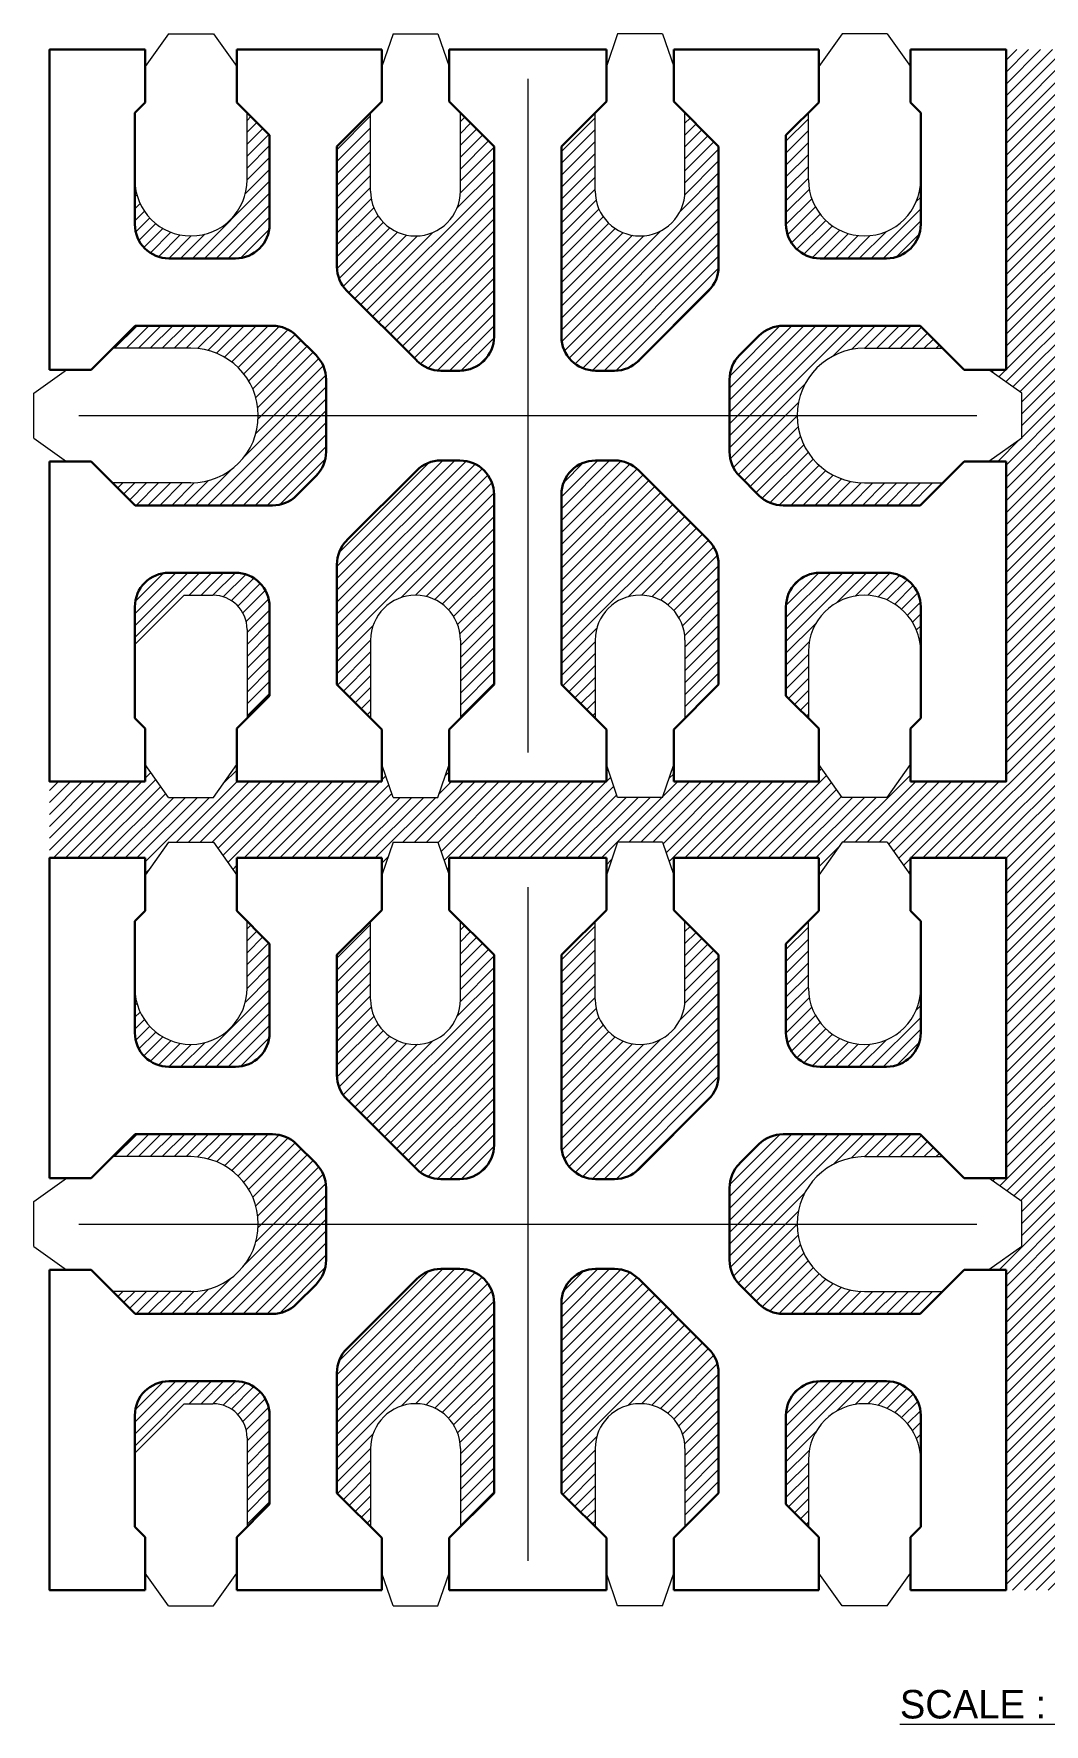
# Model space of a CAD drawing. Extents: x 414.8 to 425.6, y 215 to 220.5.
# Drawn here: x 421.085 to 423.335, y 215.709 to 219.473 of the extents above; entities that cross this region are included whole.
import ezdxf

# ---------------------------------------------------------------- set-up
doc = ezdxf.new("R2010")
doc.units = 0
doc.header["$LTSCALE"] = 3
doc.header["$MEASUREMENT"] = 0
doc.linetypes.add('CENTER', pattern=[2, 1.25, -0.25, 0.25, -0.25])
doc.linetypes.add('HIDDEN', pattern=[0.375, 0.25, -0.125])
for name, color, linetype, lineweight in [('CLIN', 1, 'CENTER', 15), ('HATCH', 8, 'Continuous', 5), ('HIDN', 6, 'HIDDEN', 15), ('OBJ2', 30, 'Continuous', 30), ('OBJ4', 7, 'Continuous', 30), ('SAW', 2, 'HIDDEN', 15), ('TEXT', 2, 'Continuous', 20)]:
    doc.layers.add(name, color=color, linetype=linetype, lineweight=lineweight)
pattern_1 = [(45, (-118.735705, 10.733084), (-0.01325825215, 0.01325825215), [])]
pattern_2 = [(45, (-118.735705, 8.933084), (-0.01325825215, 0.01325825215), [])]

msp = doc.modelspace()

# ---------------------------------------------------------------- hatches: boundary and pattern name
at = {"layer": 'HATCH'}
h = msp.add_hatch(dxfattribs=at)
h.set_pattern_fill('ANSI31', color=256, scale=0.15, style=0)
h.set_pattern_definition([(45, (393.603622, 235.323765), (-0.013258252, 0.013258252), [])])
h.paths.add_polyline_path([(425.5495, 217.8081), (425.3365, 217.8081), (425.3365, 217.8461), (425.2845, 217.7731), (425.1845, 217.7731), (425.1325, 217.8461), (425.1325, 217.8081), (424.8095, 217.8081), (424.8095, 217.8461), (424.7845, 217.7731), (424.6845, 217.7731), (424.6595, 217.8461), (424.6595, 217.8081), (424.3095, 217.8081), (424.3095, 217.8461), (424.2845, 217.7731), (424.1845, 217.7731), (424.1595, 217.8461), (424.1595, 217.8081), (423.8365, 217.8081), (423.8365, 217.8461), (423.7845, 217.7731), (423.6845, 217.7731), (423.6325, 217.8461), (423.6325, 217.8081), (423.4195, 217.8081), (423.4195, 218.5211), (423.4575, 218.5211), (423.3845, 218.5731), (423.3845, 218.6731), (423.4575, 218.7251), (423.4195, 218.7251), (423.4195, 219.4381), (423.2495, 219.4381), (423.2495, 218.7251), (423.2115, 218.7251), (423.2845, 218.6731), (423.2845, 218.5731), (423.2115, 218.5211), (423.2495, 218.5211), (423.2495, 217.8081), (423.0365, 217.8081), (423.0365, 217.8461), (422.9845, 217.7731), (422.8845, 217.7731), (422.8325, 217.8461), (422.8325, 217.8081), (422.5095, 217.8081), (422.5095, 217.8461), (422.4845, 217.7731), (422.3845, 217.7731), (422.3595, 217.8461), (422.3595, 217.8081), (422.0095, 217.8081), (422.0095, 217.8461), (421.9845, 217.7731), (421.8845, 217.7731), (421.8595, 217.8461), (421.8595, 217.8081), (421.5365, 217.8081), (421.5365, 217.8461), (421.4845, 217.7731), (421.3845, 217.7731), (421.3325, 217.8461), (421.3325, 217.8081), (421.1195, 217.8081), (421.1195, 217.6381), (421.3325, 217.6381), (421.3325, 217.6001), (421.3845, 217.6731), (421.4845, 217.6731), (421.5365, 217.6001), (421.5365, 217.6381), (421.8595, 217.6381), (421.8595, 217.6001), (421.8845, 217.6731), (421.9845, 217.6731), (422.0095, 217.6001), (422.0095, 217.6381), (422.3595, 217.6381), (422.3595, 217.6001), (422.3845, 217.6731), (422.4845, 217.6731), (422.5095, 217.6001), (422.5095, 217.6381), (422.8325, 217.6381), (422.8325, 217.6001), (422.8845, 217.6731), (422.9845, 217.6731), (423.0365, 217.6001), (423.0365, 217.6381), (423.2495, 217.6381), (423.2495, 216.9251), (423.2115, 216.9251), (423.2845, 216.8731), (423.2845, 216.7731), (423.2115, 216.7211), (423.2495, 216.7211), (423.2495, 216.0081), (423.4195, 216.0081), (423.4195, 216.7211), (423.4575, 216.7211), (423.3845, 216.7731), (423.3845, 216.8731), (423.4575, 216.9251), (423.4195, 216.9251), (423.4195, 217.6381), (423.6325, 217.6381), (423.6325, 217.6001), (423.6845, 217.6731), (423.7845, 217.6731), (423.8365, 217.6001), (423.8365, 217.6381), (424.1595, 217.6381), (424.1595, 217.6001), (424.1845, 217.6731), (424.2845, 217.6731), (424.3095, 217.6001), (424.3095, 217.6381), (424.6595, 217.6381), (424.6595, 217.6001), (424.6845, 217.6731), (424.7845, 217.6731), (424.8095, 217.6001), (424.8095, 217.6381), (425.1325, 217.6381), (425.1325, 217.6001), (425.1845, 217.6731), (425.2845, 217.6731), (425.3365, 217.6001), (425.3365, 217.6381), (425.5495, 217.6381)])
h = msp.add_hatch(dxfattribs=at)
h.set_pattern_fill('ANSI31', color=256, scale=0.15, style=0)
h.set_pattern_definition(pattern_1)
h.paths.add_polyline_path([(423.0595, 218.0981), (423.0595, 218.1971, 0.414214), (422.9835, 218.2731), (422.8355, 218.2731, 0.414214), (422.7595, 218.1971), (422.7595, 217.9991), (422.8095, 217.9491), (422.8095, 218.0981, -1)])
h.paths.add_polyline_path([(421.5335, 218.2731), (421.3855, 218.2731, 0.414214), (421.3095, 218.1971), (421.3095, 218.1131), (421.4195, 218.2231), (421.4835, 218.2231, -0.414214), (421.5595, 218.1471), (421.5595, 217.9491), (421.6095, 217.9991), (421.6095, 218.1971, 0.414214)])
h.paths.add_polyline_path([(421.6095, 219.0491), (421.6095, 219.2471), (421.5595, 219.2971), (421.5595, 219.1481, -1), (421.3095, 219.1481), (421.3095, 219.0491, 0.414214), (421.3855, 218.9731), (421.5335, 218.9731, 0.414214)])
h.paths.add_polyline_path([(423.0595, 219.0491), (423.0595, 219.1481, -1), (422.8095, 219.1481), (422.8095, 219.2971), (422.7595, 219.2471), (422.7595, 219.0491, 0.414214), (422.8355, 218.9731), (422.9835, 218.9731, 0.414214)])
h = msp.add_hatch(dxfattribs=at)
h.set_pattern_fill('ANSI31', color=256, scale=0.15, style=0)
h.set_pattern_definition(pattern_1)
h.paths.add_polyline_path([(422.1095, 219.2221), (422.0345, 219.2971), (422.0345, 219.1231, -1), (421.8345, 219.1231), (421.8345, 219.2971), (421.7595, 219.2221), (421.7595, 218.9546, 0.198912), (421.7818, 218.9009), (421.9373, 218.7454, 0.198912), (421.991, 218.7231), (422.0335, 218.7231, 0.414214), (422.1095, 218.7991)])
h.paths.add_polyline_path([(422.5873, 218.9009, 0.198912), (422.6095, 218.9546), (422.6095, 219.2221), (422.5345, 219.2971), (422.5345, 219.1231, -1), (422.3345, 219.1231), (422.3345, 219.2971), (422.2595, 219.2221), (422.2595, 218.7991, 0.414214), (422.3355, 218.7231), (422.378, 218.7231, 0.198912), (422.4318, 218.7454)])
h.paths.add_polyline_path([(422.1095, 218.4471, 0.414214), (422.0335, 218.5231), (421.991, 218.5231, 0.198912), (421.9373, 218.5009), (421.7818, 218.3454, 0.198912), (421.7595, 218.2916), (421.7595, 218.0241), (421.8345, 217.9491), (421.8345, 218.1231, -1), (422.0345, 218.1231), (422.0345, 217.9491), (422.1095, 218.0241)])
h.paths.add_polyline_path([(422.4318, 218.5009, 0.198912), (422.378, 218.5231), (422.3355, 218.5231, 0.414214), (422.2595, 218.4471), (422.2595, 218.0241), (422.3345, 217.9491), (422.3345, 218.1231, -1), (422.5345, 218.1231), (422.5345, 217.9491), (422.6095, 218.0241), (422.6095, 218.2916, 0.198912), (422.5873, 218.3454)])
h = msp.add_hatch(dxfattribs=at)
h.set_pattern_fill('ANSI31', color=256, scale=0.15, style=0)
h.set_pattern_definition(pattern_1)
h.paths.add_polyline_path([(421.7353, 218.7037, 0.198912), (421.713, 218.7575), (421.6697, 218.8009, 0.198912), (421.6159, 218.8231), (421.3105, 218.8231), (421.2605, 218.7731), (421.4345, 218.7731, -0.414214), (421.5845, 218.6231), (421.7353, 218.6231)])
h.paths.add_polyline_path([(421.7353, 218.5425), (421.7353, 218.6231), (421.5845, 218.6231, -0.414214), (421.4345, 218.4731), (421.2605, 218.4731), (421.3105, 218.4231), (421.6159, 218.4231, 0.198912), (421.6697, 218.4454), (421.713, 218.4888, 0.198912)])
h.paths.add_polyline_path([(422.9345, 218.7731), (423.1085, 218.7731), (423.0585, 218.8231), (422.7531, 218.8231, 0.198912), (422.6994, 218.8009), (422.656, 218.7575, 0.198912), (422.6338, 218.7037), (422.6338, 218.6231), (422.7845, 218.6231, -0.414214)])
h.paths.add_polyline_path([(422.7845, 218.6231), (422.6338, 218.6231), (422.6338, 218.5425, 0.198912), (422.656, 218.4888), (422.6994, 218.4454, 0.198912), (422.7531, 218.4231), (423.0585, 218.4231), (423.1085, 218.4731), (422.9345, 218.4731, -0.414214)])
h = msp.add_hatch(dxfattribs=at)
h.set_pattern_fill('ANSI31', color=256, scale=0.15, style=0)
h.set_pattern_definition(pattern_2)
h.paths.add_polyline_path([(423.0595, 216.2981), (423.0595, 216.3971, 0.414214), (422.9835, 216.4731), (422.8355, 216.4731, 0.414214), (422.7595, 216.3971), (422.7595, 216.1991), (422.8095, 216.1491), (422.8095, 216.2981, -1)])
h.paths.add_polyline_path([(421.5335, 216.4731), (421.3855, 216.4731, 0.414214), (421.3095, 216.3971), (421.3095, 216.3131), (421.4195, 216.4231), (421.4835, 216.4231, -0.414214), (421.5595, 216.3471), (421.5595, 216.1491), (421.6095, 216.1991), (421.6095, 216.3971, 0.414214)])
h.paths.add_polyline_path([(421.6095, 217.2491), (421.6095, 217.4471), (421.5595, 217.4971), (421.5595, 217.3481, -1), (421.3095, 217.3481), (421.3095, 217.2491, 0.414214), (421.3855, 217.1731), (421.5335, 217.1731, 0.414214)])
h.paths.add_polyline_path([(423.0595, 217.2491), (423.0595, 217.3481, -1), (422.8095, 217.3481), (422.8095, 217.4971), (422.7595, 217.4471), (422.7595, 217.2491, 0.414214), (422.8355, 217.1731), (422.9835, 217.1731, 0.414214)])
h = msp.add_hatch(dxfattribs=at)
h.set_pattern_fill('ANSI31', color=256, scale=0.15, style=0)
h.set_pattern_definition(pattern_2)
h.paths.add_polyline_path([(422.1095, 217.4221), (422.0345, 217.4971), (422.0345, 217.3231, -1), (421.8345, 217.3231), (421.8345, 217.4971), (421.7595, 217.4221), (421.7595, 217.1546, 0.198912), (421.7818, 217.1009), (421.9373, 216.9454, 0.198912), (421.991, 216.9231), (422.0335, 216.9231, 0.414214), (422.1095, 216.9991)])
h.paths.add_polyline_path([(422.5873, 217.1009, 0.198912), (422.6095, 217.1546), (422.6095, 217.4221), (422.5345, 217.4971), (422.5345, 217.3231, -1), (422.3345, 217.3231), (422.3345, 217.4971), (422.2595, 217.4221), (422.2595, 216.9991, 0.414214), (422.3355, 216.9231), (422.378, 216.9231, 0.198912), (422.4318, 216.9454)])
h.paths.add_polyline_path([(422.1095, 216.6471, 0.414214), (422.0335, 216.7231), (421.991, 216.7231, 0.198912), (421.9373, 216.7009), (421.7818, 216.5454, 0.198912), (421.7595, 216.4916), (421.7595, 216.2241), (421.8345, 216.1491), (421.8345, 216.3231, -1), (422.0345, 216.3231), (422.0345, 216.1491), (422.1095, 216.2241)])
h.paths.add_polyline_path([(422.4318, 216.7009, 0.198912), (422.378, 216.7231), (422.3355, 216.7231, 0.414214), (422.2595, 216.6471), (422.2595, 216.2241), (422.3345, 216.1491), (422.3345, 216.3231, -1), (422.5345, 216.3231), (422.5345, 216.1491), (422.6095, 216.2241), (422.6095, 216.4916, 0.198912), (422.5873, 216.5454)])
h = msp.add_hatch(dxfattribs=at)
h.set_pattern_fill('ANSI31', color=256, scale=0.15, style=0)
h.set_pattern_definition(pattern_2)
h.paths.add_polyline_path([(421.7353, 216.9037, 0.198912), (421.713, 216.9575), (421.6697, 217.0009, 0.198912), (421.6159, 217.0231), (421.3105, 217.0231), (421.2605, 216.9731), (421.4345, 216.9731, -0.414214), (421.5845, 216.8231), (421.7353, 216.8231)])
h.paths.add_polyline_path([(421.7353, 216.7425), (421.7353, 216.8231), (421.5845, 216.8231, -0.414214), (421.4345, 216.6731), (421.2605, 216.6731), (421.3105, 216.6231), (421.6159, 216.6231, 0.198912), (421.6697, 216.6454), (421.713, 216.6888, 0.198912)])
h.paths.add_polyline_path([(422.9345, 216.9731), (423.1085, 216.9731), (423.0585, 217.0231), (422.7531, 217.0231, 0.198912), (422.6994, 217.0009), (422.656, 216.9575, 0.198912), (422.6338, 216.9037), (422.6338, 216.8231), (422.7845, 216.8231, -0.414214)])
h.paths.add_polyline_path([(422.7845, 216.8231), (422.6338, 216.8231), (422.6338, 216.7425, 0.198912), (422.656, 216.6888), (422.6994, 216.6454, 0.198912), (422.7531, 216.6231), (423.0585, 216.6231), (423.1085, 216.6731), (422.9345, 216.6731, -0.414214)])

# ---------------------------------------------------------------- linework, layer by layer
at = {"layer": 'CLIN'}
for p, q in [((422.1845, 219.3731), (422.1845, 217.8731)), ((422.1845, 217.5731), (422.1845, 216.0731))]:
    msp.add_line(p, q, dxfattribs=at)
for points in [[(421.1845, 218.6231), (423.1845, 218.6231)], [(421.1845, 216.8231), (423.1845, 216.8231)]]:
    msp.add_lwpolyline(points, dxfattribs=at)
at = {"layer": 'HIDN'}
for p, q in [((421.5595, 219.1481), (421.5595, 219.2971)), ((421.8345, 219.1231), (421.8345, 219.2971)), ((422.0345, 219.1231), (422.0345, 219.2971)), ((422.3345, 219.1231), (422.3345, 219.2971)), ((422.5345, 219.1231), (422.5345, 219.2971)), ((422.8095, 219.1481), (422.8095, 219.2971)), ((421.4345, 218.7731), (421.2605, 218.7731)), ((422.9345, 218.7731), (423.1085, 218.7731)), ((421.4345, 218.4731), (421.2605, 218.4731)), ((422.9345, 218.4731), (423.1085, 218.4731)), ((421.3095, 218.1131), (421.4195, 218.2231)), ((421.4195, 218.2231), (421.4835, 218.2231)), ((421.5595, 218.1471), (421.5595, 217.9491)), ((421.8345, 218.1231), (421.8345, 217.9491)), ((422.0345, 218.1231), (422.0345, 217.9491)), ((422.3345, 218.1231), (422.3345, 217.9491)), ((422.5345, 218.1231), (422.5345, 217.9491)), ((422.8095, 218.0981), (422.8095, 217.9491)), ((421.5595, 217.3481), (421.5595, 217.4971)), ((421.8345, 217.3231), (421.8345, 217.4971)), ((422.0345, 217.3231), (422.0345, 217.4971)), ((422.3345, 217.3231), (422.3345, 217.4971)), ((422.5345, 217.3231), (422.5345, 217.4971)), ((422.8095, 217.3481), (422.8095, 217.4971)), ((421.4345, 216.9731), (421.2605, 216.9731)), ((422.9345, 216.9731), (423.1085, 216.9731)), ((421.4345, 216.6731), (421.2605, 216.6731)), ((422.9345, 216.6731), (423.1085, 216.6731)), ((421.3095, 216.3131), (421.4195, 216.4231)), ((421.4195, 216.4231), (421.4835, 216.4231)), ((421.5595, 216.3471), (421.5595, 216.1491)), ((421.8345, 216.3231), (421.8345, 216.1491)), ((422.0345, 216.3231), (422.0345, 216.1491)), ((422.3345, 216.3231), (422.3345, 216.1491)), ((422.5345, 216.3231), (422.5345, 216.1491)), ((422.8095, 216.2981), (422.8095, 216.1491))]:
    msp.add_line(p, q, dxfattribs=at)
for centre, radius, start, end in [((421.4345, 219.1481), 0.125, 180, 0), ((421.9345, 219.1231), 0.1, 180, 0), ((422.4345, 219.1231), 0.1, 180, 0), ((422.9345, 219.1481), 0.125, 180, 0), ((421.4345, 218.6231), 0.15, 270, 90), ((422.9345, 218.6231), 0.15, 90, 270), ((421.4835, 218.1471), 0.076, 0, 90), ((421.9345, 218.1231), 0.1, 0, 180), ((422.4345, 218.1231), 0.1, 0, 180), ((422.9345, 218.0981), 0.125, 0, 180), ((421.4345, 217.3481), 0.125, 180, 0), ((421.9345, 217.3231), 0.1, 180, 0), ((422.4345, 217.3231), 0.1, 180, 0), ((422.9345, 217.3481), 0.125, 180, 0), ((421.4345, 216.8231), 0.15, 270, 90), ((422.9345, 216.8231), 0.15, 90, 270), ((421.4835, 216.3471), 0.076, 0, 90), ((421.9345, 216.3231), 0.1, 0, 180), ((422.4345, 216.3231), 0.1, 0, 180), ((422.9345, 216.2981), 0.125, 0, 180)]:
    msp.add_arc(centre, radius, start, end, dxfattribs=at)
at = {"layer": 'OBJ2'}
for p, q in [((421.3325, 219.3201), (421.3325, 219.3731)), ((421.5365, 219.3201), (421.5365, 219.3731)), ((421.8595, 219.3221), (421.8595, 219.3731)), ((422.0095, 219.3221), (422.0095, 219.3731)), ((422.3595, 219.3221), (422.3595, 219.3731)), ((422.5095, 219.3221), (422.5095, 219.3731)), ((422.8325, 219.3201), (422.8325, 219.3731)), ((423.0365, 219.3201), (423.0365, 219.3731)), ((421.3325, 219.3201), (421.3095, 219.2971)), ((421.6095, 219.2471), (421.5365, 219.3201)), ((421.7595, 219.2221), (421.8595, 219.3221)), ((422.0095, 219.3221), (422.1095, 219.2221)), ((422.3595, 219.3221), (422.2595, 219.2221)), ((422.6095, 219.2221), (422.5095, 219.3221)), ((422.7595, 219.2471), (422.8325, 219.3201)), ((423.0365, 219.3201), (423.0595, 219.2971)), ((421.3095, 219.0491), (421.3095, 219.2971)), ((423.0595, 219.0491), (423.0595, 219.2971)), ((421.6095, 219.0491), (421.6095, 219.2471)), ((422.7595, 219.0491), (422.7595, 219.2471)), ((421.7595, 218.9546), (421.7595, 219.2221)), ((422.1095, 218.7991), (422.1095, 219.2221)), ((422.2595, 218.7991), (422.2595, 219.2221)), ((422.6095, 218.9546), (422.6095, 219.2221)), ((421.3855, 218.9731), (421.5335, 218.9731)), ((422.9835, 218.9731), (422.8355, 218.9731)), ((421.9373, 218.7454), (421.7818, 218.9009)), ((422.4318, 218.7454), (422.5873, 218.9009)), ((421.2125, 218.7251), (421.3105, 218.8231)), ((421.6159, 218.8231), (421.3105, 218.8231)), ((422.7531, 218.8231), (423.0585, 218.8231)), ((423.1565, 218.7251), (423.0585, 218.8231)), ((421.713, 218.7575), (421.6697, 218.8009)), ((422.656, 218.7575), (422.6994, 218.8009)), ((421.2125, 218.7251), (421.1845, 218.7251)), ((422.0335, 218.7231), (421.991, 218.7231)), ((422.3355, 218.7231), (422.378, 218.7231)), ((423.1565, 218.7251), (423.1845, 218.7251)), ((421.7353, 218.7037), (421.7353, 218.5425)), ((422.6338, 218.7037), (422.6338, 218.5425)), ((421.2125, 218.5211), (421.1845, 218.5211)), ((421.3105, 218.4231), (421.2125, 218.5211)), ((422.0335, 218.5231), (421.991, 218.5231)), ((422.3355, 218.5231), (422.378, 218.5231)), ((423.0585, 218.4231), (423.1565, 218.5211)), ((423.1565, 218.5211), (423.1845, 218.5211)), ((421.713, 218.4888), (421.6697, 218.4454)), ((421.9373, 218.5009), (421.7818, 218.3454)), ((422.4318, 218.5009), (422.5873, 218.3454)), ((422.656, 218.4888), (422.6994, 218.4454)), ((422.1095, 218.4471), (422.1095, 218.0241)), ((422.2595, 218.4471), (422.2595, 218.0241)), ((421.6159, 218.4231), (421.3105, 218.4231)), ((422.7531, 218.4231), (423.0585, 218.4231)), ((421.7595, 218.2916), (421.7595, 218.0241)), ((422.6095, 218.2916), (422.6095, 218.0241)), ((421.5335, 218.2731), (421.3855, 218.2731)), ((422.9835, 218.2731), (422.8355, 218.2731)), ((421.3095, 218.1971), (421.3095, 217.9491)), ((421.6095, 218.1971), (421.6095, 217.9991)), ((422.7595, 218.1971), (422.7595, 217.9991)), ((423.0595, 218.1971), (423.0595, 217.9491)), ((421.5365, 217.9261), (421.6095, 217.9991)), ((421.7595, 218.0241), (421.8595, 217.9241)), ((422.0095, 217.9241), (422.1095, 218.0241)), ((422.3595, 217.9241), (422.2595, 218.0241)), ((422.6095, 218.0241), (422.5095, 217.9241)), ((422.7595, 217.9991), (422.8325, 217.9261)), ((421.3095, 217.9491), (421.3325, 217.9261)), ((421.3325, 217.9261), (421.3325, 217.8731)), ((421.5365, 217.9261), (421.5365, 217.8731)), ((421.8595, 217.9241), (421.8595, 217.8731)), ((422.0095, 217.9241), (422.0095, 217.8731)), ((422.3595, 217.9241), (422.3595, 217.8731)), ((422.5095, 217.9241), (422.5095, 217.8731)), ((422.8325, 217.9261), (422.8325, 217.8731)), ((423.0365, 217.9261), (423.0595, 217.9491)), ((423.0365, 217.9261), (423.0365, 217.8731)), ((421.3325, 217.5201), (421.3325, 217.5731)), ((421.5365, 217.5201), (421.5365, 217.5731)), ((421.8595, 217.5221), (421.8595, 217.5731)), ((422.0095, 217.5221), (422.0095, 217.5731)), ((422.3595, 217.5221), (422.3595, 217.5731)), ((422.5095, 217.5221), (422.5095, 217.5731)), ((422.8325, 217.5201), (422.8325, 217.5731)), ((423.0365, 217.5201), (423.0365, 217.5731)), ((421.3325, 217.5201), (421.3095, 217.4971)), ((421.6095, 217.4471), (421.5365, 217.5201)), ((421.7595, 217.4221), (421.8595, 217.5221)), ((422.0095, 217.5221), (422.1095, 217.4221)), ((422.3595, 217.5221), (422.2595, 217.4221)), ((422.6095, 217.4221), (422.5095, 217.5221)), ((422.7595, 217.4471), (422.8325, 217.5201)), ((423.0365, 217.5201), (423.0595, 217.4971)), ((421.3095, 217.2491), (421.3095, 217.4971)), ((423.0595, 217.2491), (423.0595, 217.4971)), ((421.6095, 217.2491), (421.6095, 217.4471)), ((422.7595, 217.2491), (422.7595, 217.4471)), ((421.7595, 217.1546), (421.7595, 217.4221)), ((422.1095, 216.9991), (422.1095, 217.4221)), ((422.2595, 216.9991), (422.2595, 217.4221)), ((422.6095, 217.1546), (422.6095, 217.4221)), ((421.3855, 217.1731), (421.5335, 217.1731)), ((422.9835, 217.1731), (422.8355, 217.1731)), ((421.9373, 216.9454), (421.7818, 217.1009)), ((422.4318, 216.9454), (422.5873, 217.1009)), ((421.2125, 216.9251), (421.3105, 217.0231)), ((421.6159, 217.0231), (421.3105, 217.0231)), ((422.7531, 217.0231), (423.0585, 217.0231)), ((423.1565, 216.9251), (423.0585, 217.0231)), ((421.713, 216.9575), (421.6697, 217.0009)), ((422.656, 216.9575), (422.6994, 217.0009)), ((421.2125, 216.9251), (421.1845, 216.9251)), ((421.7353, 216.9037), (421.7353, 216.7425)), ((422.0335, 216.9231), (421.991, 216.9231)), ((422.3355, 216.9231), (422.378, 216.9231)), ((422.6338, 216.9037), (422.6338, 216.7425)), ((423.1565, 216.9251), (423.1845, 216.9251)), ((421.2125, 216.7211), (421.1845, 216.7211)), ((421.3105, 216.6231), (421.2125, 216.7211)), ((422.0335, 216.7231), (421.991, 216.7231)), ((422.3355, 216.7231), (422.378, 216.7231)), ((423.0585, 216.6231), (423.1565, 216.7211)), ((423.1565, 216.7211), (423.1845, 216.7211)), ((421.713, 216.6888), (421.6697, 216.6454)), ((421.9373, 216.7009), (421.7818, 216.5454)), ((422.4318, 216.7009), (422.5873, 216.5454)), ((422.656, 216.6888), (422.6994, 216.6454)), ((422.1095, 216.6471), (422.1095, 216.2241)), ((422.2595, 216.6471), (422.2595, 216.2241)), ((421.6159, 216.6231), (421.3105, 216.6231)), ((422.7531, 216.6231), (423.0585, 216.6231)), ((421.7595, 216.4916), (421.7595, 216.2241)), ((422.6095, 216.4916), (422.6095, 216.2241)), ((421.5335, 216.4731), (421.3855, 216.4731)), ((422.9835, 216.4731), (422.8355, 216.4731)), ((421.3095, 216.3971), (421.3095, 216.1491)), ((421.6095, 216.3971), (421.6095, 216.1991)), ((422.7595, 216.3971), (422.7595, 216.1991)), ((423.0595, 216.3971), (423.0595, 216.1491)), ((421.7595, 216.2241), (421.8595, 216.1241)), ((422.0095, 216.1241), (422.1095, 216.2241)), ((422.3595, 216.1241), (422.2595, 216.2241)), ((422.6095, 216.2241), (422.5095, 216.1241)), ((421.5365, 216.1261), (421.6095, 216.1991)), ((422.7595, 216.1991), (422.8325, 216.1261)), ((421.3095, 216.1491), (421.3325, 216.1261)), ((423.0365, 216.1261), (423.0595, 216.1491)), ((421.3325, 216.1261), (421.3325, 216.0731)), ((421.5365, 216.1261), (421.5365, 216.0731)), ((421.8595, 216.1241), (421.8595, 216.0731)), ((422.0095, 216.1241), (422.0095, 216.0731)), ((422.3595, 216.1241), (422.3595, 216.0731)), ((422.5095, 216.1241), (422.5095, 216.0731)), ((422.8325, 216.1261), (422.8325, 216.0731)), ((423.0365, 216.1261), (423.0365, 216.0731))]:
    msp.add_line(p, q, dxfattribs=at)
for centre, start, end in [((421.3855, 219.0491), 180, 270), ((421.5335, 219.0491), 270, 0), ((422.8355, 219.0491), 180, 270), ((422.9835, 219.0491), 270, 0), ((421.8355, 218.9546), 180, 225), ((422.5335, 218.9546), 315, 0), ((421.6159, 218.7471), 45, 90), ((422.7531, 218.7471), 90, 135), ((422.0335, 218.7991), 270, 0), ((422.3355, 218.7991), 180, 270), ((421.6593, 218.7037), 0, 45), ((421.991, 218.7991), 225, 270), ((422.378, 218.7991), 270, 315), ((422.7098, 218.7037), 135, 180), ((421.6593, 218.5425), 315, 0), ((421.991, 218.4471), 90, 135), ((422.0335, 218.4471), 0, 90), ((422.3355, 218.4471), 90, 180), ((422.378, 218.4471), 45, 90), ((422.7098, 218.5425), 180, 225), ((421.6159, 218.4991), 270, 315), ((422.7531, 218.4991), 225, 270), ((421.8355, 218.2916), 135, 180), ((422.5335, 218.2916), 0, 45), ((421.3855, 218.1971), 90, 180), ((421.5335, 218.1971), 0, 90), ((422.8355, 218.1971), 90, 180), ((422.9835, 218.1971), 0, 90), ((421.3855, 217.2491), 180, 270), ((421.5335, 217.2491), 270, 0), ((422.8355, 217.2491), 180, 270), ((422.9835, 217.2491), 270, 0), ((421.8355, 217.1546), 180, 225), ((422.5335, 217.1546), 315, 0), ((421.6159, 216.9471), 45, 90), ((422.7531, 216.9471), 90, 135), ((422.0335, 216.9991), 270, 0), ((422.3355, 216.9991), 180, 270), ((421.6593, 216.9037), 0, 45), ((421.991, 216.9991), 225, 270), ((422.378, 216.9991), 270, 315), ((422.7098, 216.9037), 135, 180), ((421.6593, 216.7425), 315, 0), ((421.991, 216.6471), 90, 135), ((422.0335, 216.6471), 0, 90), ((422.3355, 216.6471), 90, 180), ((422.378, 216.6471), 45, 90), ((422.7098, 216.7425), 180, 225), ((421.6159, 216.6991), 270, 315), ((422.7531, 216.6991), 225, 270), ((421.8355, 216.4916), 135, 180), ((422.5335, 216.4916), 0, 45), ((421.3855, 216.3971), 90, 180), ((421.5335, 216.3971), 0, 90), ((422.8355, 216.3971), 90, 180), ((422.9835, 216.3971), 0, 90)]:
    msp.add_arc(centre, 0.076, start, end, dxfattribs=at)
at = {"layer": 'OBJ4'}
for p, q in [((421.3325, 219.3731), (421.3325, 219.4381)), ((421.5365, 219.3731), (421.5365, 219.4381)), ((421.8595, 219.3731), (421.8595, 219.4381)), ((422.0095, 219.3731), (422.0095, 219.4381)), ((422.3595, 219.3731), (422.3595, 219.4381)), ((422.5095, 219.3731), (422.5095, 219.4381)), ((422.8325, 219.3731), (422.8325, 219.4381)), ((423.0365, 219.3731), (423.0365, 219.4381)), ((421.1845, 218.7251), (421.1195, 218.7251)), ((423.1845, 218.7251), (423.2495, 218.7251)), ((421.1845, 218.5211), (421.1195, 218.5211)), ((423.1845, 218.5211), (423.2495, 218.5211)), ((421.3325, 217.8731), (421.3325, 217.8081)), ((421.5365, 217.8731), (421.5365, 217.8081)), ((421.8595, 217.8731), (421.8595, 217.8081)), ((422.0095, 217.8731), (422.0095, 217.8081)), ((422.3595, 217.8731), (422.3595, 217.8081)), ((422.5095, 217.8731), (422.5095, 217.8081)), ((422.8325, 217.8731), (422.8325, 217.8081)), ((423.0365, 217.8731), (423.0365, 217.8081)), ((421.3325, 217.5731), (421.3325, 217.6381)), ((421.5365, 217.5731), (421.5365, 217.6381)), ((421.8595, 217.5731), (421.8595, 217.6381)), ((422.0095, 217.5731), (422.0095, 217.6381)), ((422.3595, 217.5731), (422.3595, 217.6381)), ((422.5095, 217.5731), (422.5095, 217.6381)), ((422.8325, 217.5731), (422.8325, 217.6381)), ((423.0365, 217.5731), (423.0365, 217.6381)), ((421.1845, 216.9251), (421.1195, 216.9251)), ((423.1845, 216.9251), (423.2495, 216.9251)), ((421.1845, 216.7211), (421.1195, 216.7211)), ((423.1845, 216.7211), (423.2495, 216.7211)), ((421.3325, 216.0731), (421.3325, 216.0081)), ((421.5365, 216.0731), (421.5365, 216.0081)), ((421.8595, 216.0731), (421.8595, 216.0081)), ((422.0095, 216.0731), (422.0095, 216.0081)), ((422.3595, 216.0731), (422.3595, 216.0081)), ((422.5095, 216.0731), (422.5095, 216.0081)), ((422.8325, 216.0731), (422.8325, 216.0081)), ((423.0365, 216.0731), (423.0365, 216.0081))]:
    msp.add_line(p, q, dxfattribs=at)
for points in [[(421.1195, 218.7251), (421.1195, 219.4381), (421.3325, 219.4381)], [(421.5365, 219.4381), (421.8595, 219.4381)], [(422.0095, 219.4381), (422.3595, 219.4381)], [(422.5095, 219.4381), (422.8325, 219.4381)], [(423.0365, 219.4381), (423.2495, 219.4381), (423.2495, 218.7251)], [(421.3325, 217.8081), (421.1195, 217.8081), (421.1195, 218.5211)], [(423.2495, 218.5211), (423.2495, 217.8081), (423.0365, 217.8081)], [(421.8595, 217.8081), (421.5365, 217.8081)], [(422.3595, 217.8081), (422.0095, 217.8081)], [(422.8325, 217.8081), (422.5095, 217.8081)], [(421.1195, 216.9251), (421.1195, 217.6381), (421.3325, 217.6381)], [(421.5365, 217.6381), (421.8595, 217.6381)], [(422.0095, 217.6381), (422.3595, 217.6381)], [(422.5095, 217.6381), (422.8325, 217.6381)], [(423.0365, 217.6381), (423.2495, 217.6381), (423.2495, 216.9251)], [(421.3325, 216.0081), (421.1195, 216.0081), (421.1195, 216.7211)], [(423.2495, 216.7211), (423.2495, 216.0081), (423.0365, 216.0081)], [(421.8595, 216.0081), (421.5365, 216.0081)], [(422.3595, 216.0081), (422.0095, 216.0081)], [(422.8325, 216.0081), (422.5095, 216.0081)]]:
    msp.add_lwpolyline(points, dxfattribs=at)
at = {"layer": 'SAW'}
for p, q in [((421.3845, 219.4731), (421.3325, 219.4001)), ((421.3845, 219.4731), (421.4845, 219.4731)), ((421.3845, 219.4731), (421.4845, 219.4731)), ((421.4845, 219.4731), (421.5365, 219.4001)), ((421.8845, 219.4731), (421.8595, 219.4001)), ((421.8845, 219.4731), (421.8595, 219.4001)), ((421.8845, 219.4731), (421.9845, 219.4731)), ((421.8845, 219.4731), (421.9845, 219.4731)), ((421.9845, 219.4731), (422.0095, 219.4001)), ((421.9845, 219.4731), (422.0095, 219.4001)), ((422.3845, 219.4731), (422.3595, 219.4001)), ((422.3845, 219.4731), (422.3595, 219.4001)), ((422.4845, 219.4731), (422.3845, 219.4731)), ((422.4845, 219.4731), (422.3845, 219.4731)), ((422.4845, 219.4731), (422.5095, 219.4001)), ((422.8845, 219.4731), (422.8325, 219.4001)), ((422.9845, 219.4731), (422.8845, 219.4731)), ((422.9845, 219.4731), (422.8845, 219.4731)), ((422.9845, 219.4731), (423.0365, 219.4001)), ((421.0845, 218.6731), (421.1575, 218.7251)), ((423.2845, 218.6731), (423.2115, 218.7251)), ((421.0845, 218.5731), (421.0845, 218.6731)), ((421.0845, 218.5731), (421.0845, 218.6731)), ((423.2845, 218.5731), (423.2845, 218.6731)), ((423.2845, 218.5731), (423.2845, 218.6731)), ((421.0845, 218.5731), (421.1575, 218.5211)), ((423.2845, 218.5731), (423.2115, 218.5211)), ((421.3845, 217.7731), (421.3325, 217.8461)), ((421.4845, 217.7731), (421.5365, 217.8461)), ((421.8845, 217.7731), (421.8595, 217.8461)), ((421.8845, 217.7731), (421.8595, 217.8461)), ((421.9845, 217.7731), (422.0095, 217.8461)), ((421.9845, 217.7731), (422.0095, 217.8461)), ((422.3845, 217.7731), (422.3595, 217.8461)), ((422.3845, 217.7731), (422.3595, 217.8461)), ((422.4845, 217.7731), (422.5095, 217.8461)), ((422.8845, 217.7731), (422.8325, 217.8461)), ((422.9845, 217.7731), (423.0365, 217.8461)), ((421.3845, 217.7731), (421.4845, 217.7731)), ((421.3845, 217.7731), (421.4845, 217.7731)), ((421.8845, 217.7731), (421.9845, 217.7731)), ((421.8845, 217.7731), (421.9845, 217.7731)), ((422.4845, 217.7731), (422.3845, 217.7731)), ((422.4845, 217.7731), (422.3845, 217.7731)), ((422.9845, 217.7731), (422.8845, 217.7731)), ((422.9845, 217.7731), (422.8845, 217.7731)), ((421.3845, 217.6731), (421.3325, 217.6001)), ((421.3845, 217.6731), (421.4845, 217.6731)), ((421.3845, 217.6731), (421.4845, 217.6731)), ((421.4845, 217.6731), (421.5365, 217.6001)), ((421.8845, 217.6731), (421.8595, 217.6001)), ((421.8845, 217.6731), (421.8595, 217.6001)), ((421.8845, 217.6731), (421.9845, 217.6731)), ((421.8845, 217.6731), (421.9845, 217.6731)), ((421.9845, 217.6731), (422.0095, 217.6001)), ((421.9845, 217.6731), (422.0095, 217.6001)), ((422.3845, 217.6731), (422.3595, 217.6001)), ((422.3845, 217.6731), (422.3595, 217.6001)), ((422.4845, 217.6731), (422.3845, 217.6731)), ((422.4845, 217.6731), (422.3845, 217.6731)), ((422.4845, 217.6731), (422.5095, 217.6001)), ((422.8845, 217.6731), (422.8325, 217.6001)), ((422.9845, 217.6731), (422.8845, 217.6731)), ((422.9845, 217.6731), (422.8845, 217.6731)), ((422.9845, 217.6731), (423.0365, 217.6001)), ((421.0845, 216.8731), (421.1575, 216.9251)), ((423.2845, 216.8731), (423.2115, 216.9251)), ((421.0845, 216.7731), (421.0845, 216.8731)), ((421.0845, 216.7731), (421.0845, 216.8731)), ((423.2845, 216.7731), (423.2845, 216.8731)), ((423.2845, 216.7731), (423.2845, 216.8731)), ((421.0845, 216.7731), (421.1575, 216.7211)), ((423.2845, 216.7731), (423.2115, 216.7211)), ((421.3845, 215.9731), (421.3325, 216.0461)), ((421.4845, 215.9731), (421.5365, 216.0461)), ((421.8845, 215.9731), (421.8595, 216.0461)), ((421.8845, 215.9731), (421.8595, 216.0461)), ((421.9845, 215.9731), (422.0095, 216.0461)), ((421.9845, 215.9731), (422.0095, 216.0461)), ((422.3845, 215.9731), (422.3595, 216.0461)), ((422.3845, 215.9731), (422.3595, 216.0461)), ((422.4845, 215.9731), (422.5095, 216.0461)), ((422.8845, 215.9731), (422.8325, 216.0461)), ((422.9845, 215.9731), (423.0365, 216.0461)), ((421.3845, 215.9731), (421.4845, 215.9731)), ((421.3845, 215.9731), (421.4845, 215.9731)), ((421.8845, 215.9731), (421.9845, 215.9731)), ((421.8845, 215.9731), (421.9845, 215.9731)), ((422.4845, 215.9731), (422.3845, 215.9731)), ((422.4845, 215.9731), (422.3845, 215.9731)), ((422.9845, 215.9731), (422.8845, 215.9731)), ((422.9845, 215.9731), (422.8845, 215.9731))]:
    msp.add_line(p, q, dxfattribs=at)

# ---------------------------------------------------------------- texts
at = {"layer": 'TEXT'}
msp.add_text('%%uSCALE : 28X', height=0.0635, dxfattribs=at).set_placement((423.0131, 215.7222))

doc.saveas('drawing.dxf')
